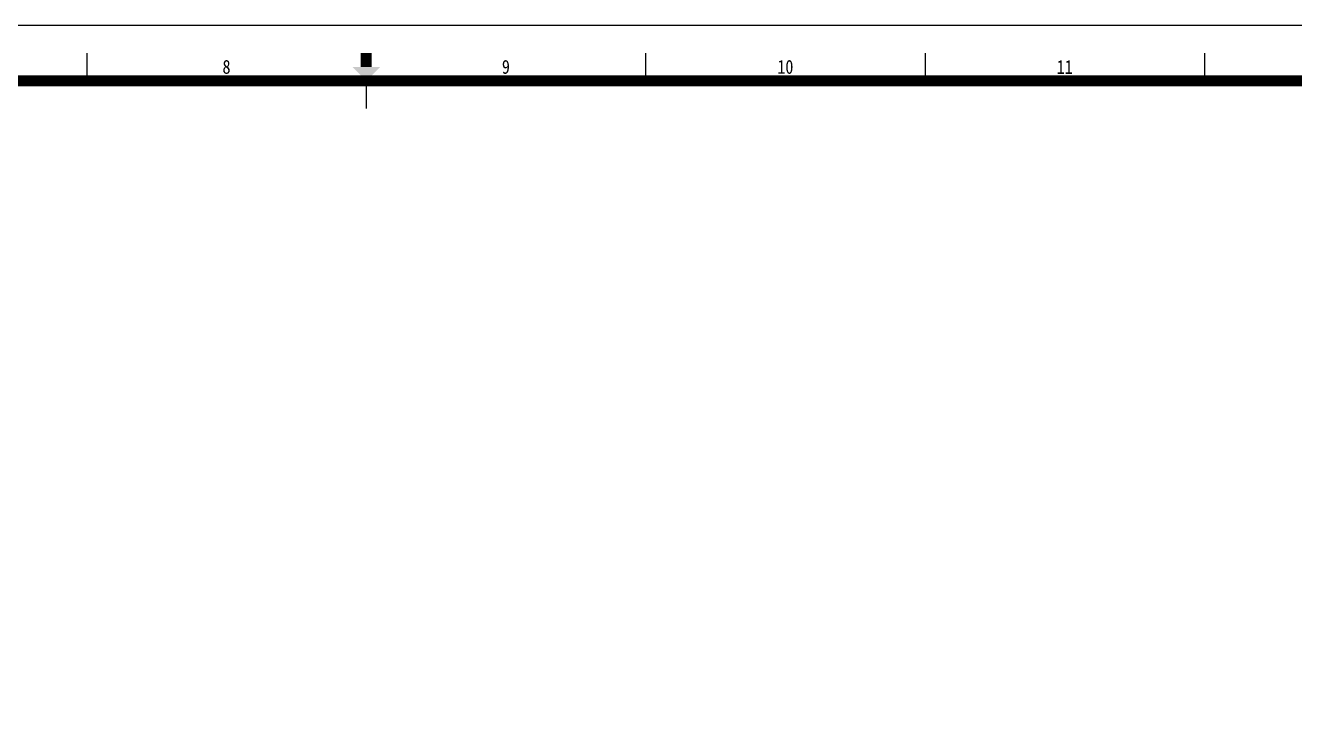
# Model space of a CAD drawing. Extents: x 741202 to 867202, y 603120 to 647617.
# Drawn here: x 768662 to 785802, y 638352 to 647617 of the extents above; entities that cross this region are included whole.
import ezdxf
from ezdxf.enums import TextEntityAlignment as Align

# ---------------------------------------------------------------- set-up
doc = ezdxf.new("R2010")
doc.units = 0
doc.header["$LTSCALE"] = 1000
doc.header["$MEASUREMENT"] = 0
doc.layers.get('0').update_dxf_attribs({"linetype": 'CONTINUOUS'})
doc.layers.add('tk', color=253, linetype='CONTINUOUS')
doc.styles.add('TKZ1', font='SIMHEI.TTF', dxfattribs={"width": 0.7})

# ---------------------------------------------------------------- blocks, each defined once
blk = doc.blocks.new('图框')
for p, q in [((-58108, -445311), (-142208, -445311)), ((-104446, -445811), (-104446, -446311)), ((-94371, -445811), (-94371, -446311)), ((-89333, -445811), (-89333, -446311)), ((-84296, -445811), (-84296, -446311)), ((-99408, -446311), (-99408, -446811))]:
    blk.add_line(p, q)
at = {"const_width": 200}
blk.add_lwpolyline([(-99408, -446061), (-99408, -445811)], dxfattribs=at)
blk.add_lwpolyline([(-59108, -446311), (-139708, -446311), (-139708, -503711), (-59108, -503711)], close=True, dxfattribs=at)
blk.add_solid([(-99658, -446061), (-99158, -446061), (-99408, -446311)])
at = {"style": 'TKZ1', "width": 0.85}
for s, p in [('8', (-101927, -446061)), ('9', (-96890, -446061)), ('10', (-91852, -446061)), ('11', (-86815, -446061))]:
    blk.add_text(s, height=250, dxfattribs=at).set_placement(p, align=Align.MIDDLE)

msp = doc.modelspace()

# ---------------------------------------------------------------- block references
at = {"layer": 'tk', "xscale": 0.7491082046180964, "yscale": 0.749108204501681, "zscale": 0.7491082045191118}
msp.add_blockref('图框', (847732, 981204), dxfattribs=at)

doc.saveas('drawing.dxf')
